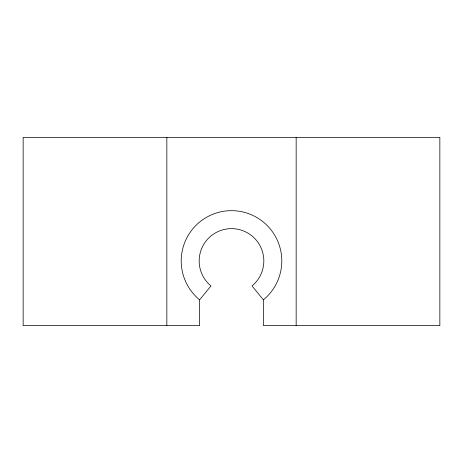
<?xml version="1.0" encoding="UTF-8"?>
<svg xmlns="http://www.w3.org/2000/svg" width="463" height="463" viewBox="0 0 463 463"><rect width="100%" height="100%" fill="white"/><g stroke="black" fill="none" stroke-linecap="round" stroke-linejoin="round"><path stroke-width="0.69" d="M199.594 299.833L210.989 285.949A32.329 32.329 0 0 1 207.904 238.856A32.329 32.329 0 0 1 255.096 238.856A32.329 32.329 0 0 1 252.011 285.949L263.406 299.833L263.406 325.616L439.85 325.616L439.85 137.384L23.15 137.384L23.15 325.616L199.594 325.616L199.594 299.833A50.293 50.293 0 0 1 194.796 226.575A50.293 50.293 0 0 1 268.204 226.575A50.293 50.293 0 0 1 263.406 299.833M296.158 137.384L296.158 325.616M166.842 137.384L166.842 325.616"/></g></svg>
